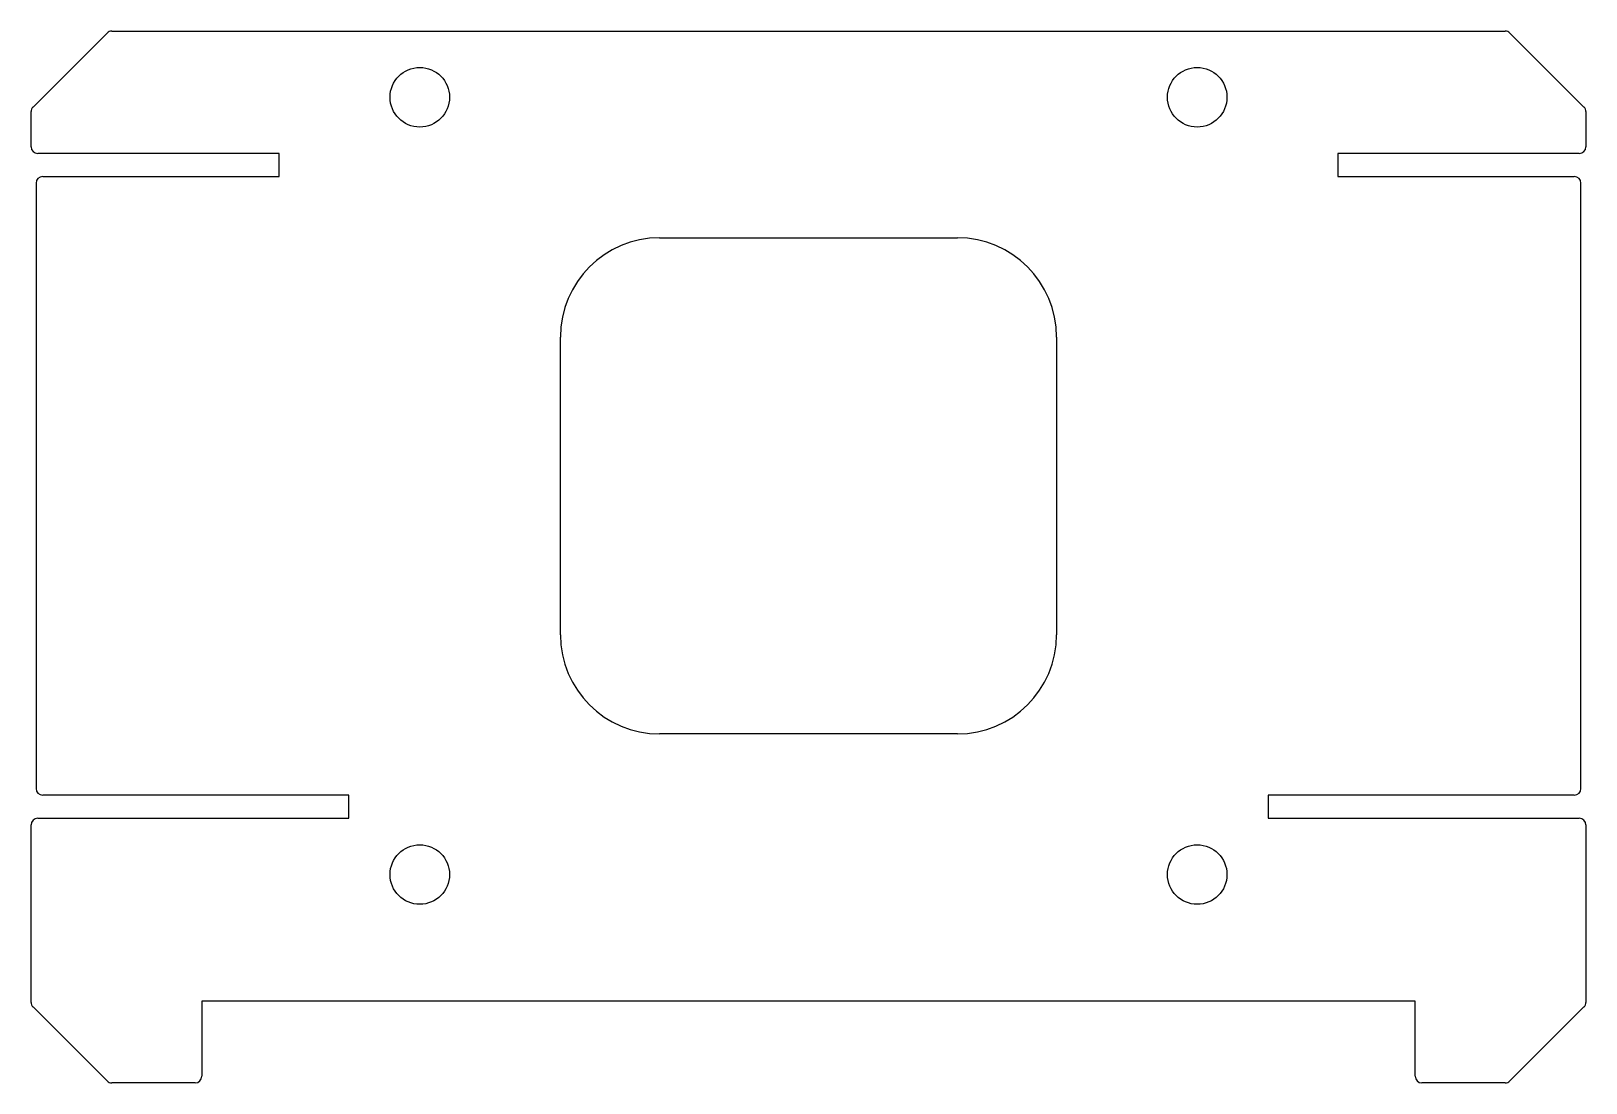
# Model space of a CAD drawing. Header units: millimetres. Extents: x -235 to 235, y -181 to 138.
import ezdxf

# ---------------------------------------------------------------- set-up
doc = ezdxf.new("R2010")
doc.units = ezdxf.units.MM

msp = doc.modelspace()

# ---------------------------------------------------------------- linework, layer by layer
at = {"color": 7, "linetype": 'Continuous', "lineweight": 25}
for p, q in [((-234.41, 114.55), (-212.05, 136.91)), ((-210.64, 137.5), (210.64, 137.5)), ((212.05, 136.91), (234.41, 114.55)), ((-235, 102.5), (-235, 113.14)), ((235, 113.14), (235, 102.5)), ((-160, 100.5), (-233, 100.5)), ((-160, 93.5), (-160, 100.5)), ((233, 100.5), (160, 100.5)), ((160, 100.5), (160, 93.5)), ((-233.5, 91.5), (-233.5, -91.5)), ((-231.5, 93.5), (-160, 93.5)), ((160, 93.5), (231.5, 93.5)), ((233.5, -91.5), (233.5, 91.5)), ((-45, 75), (45, 75)), ((-75, -45), (-75, 45)), ((75, 45), (75, -45)), ((45, -75), (-45, -75)), ((-139, -93.5), (-231.5, -93.5)), ((-139, -100.5), (-139, -93.5)), ((231.5, -93.5), (139, -93.5)), ((139, -93.5), (139, -100.5)), ((-235, -156.14), (-235, -102.5)), ((-233, -100.5), (-139, -100.5)), ((139, -100.5), (233, -100.5)), ((235, -102.5), (235, -156.14)), ((-212.05, -179.91), (-234.41, -157.55)), ((183.4, -155.8), (-183.4, -155.8)), ((-183.4, -155.8), (-183.4, -178.5)), ((183.4, -178.5), (183.4, -155.8)), ((234.41, -157.55), (212.05, -179.91)), ((-185.4, -180.5), (-210.64, -180.5)), ((210.64, -180.5), (185.4, -180.5))]:
    msp.add_line(p, q, dxfattribs=at)
for centre in [(-117.5, 117.5), (117.5, 117.5), (-117.5, -117.5), (117.5, -117.5)]:
    msp.add_circle(centre, 9, dxfattribs=at)
for centre, radius, start, end in [((-210.64, 135.5), 2, 90, 135), ((210.64, 135.5), 2, 45, 90), ((-233, 113.14), 2, 135, 180), ((233, 113.14), 2, 0, 45), ((-233, 102.5), 2, 180, 270), ((233, 102.5), 2, 270, 0), ((-231.5, 91.5), 2, 90, 180), ((231.5, 91.5), 2, 0, 90), ((-45, 45), 30, 90, 180), ((45, 45), 30, 0, 90), ((-45, -45), 30, 180, 270), ((45, -45), 30, 270, 0), ((-231.5, -91.5), 2, 180, 270), ((231.5, -91.5), 2, 270, 0), ((-233, -102.5), 2, 90, 180), ((233, -102.5), 2, 0, 90), ((-233, -156.14), 2, 180, 225), ((233, -156.14), 2, 315, 0), ((-185.4, -178.5), 2, 270, 0), ((185.4, -178.5), 2, 180, 270), ((-210.64, -178.5), 2, 225, 270), ((210.64, -178.5), 2, 270, 315)]:
    msp.add_arc(centre, radius, start, end, dxfattribs=at)

doc.saveas('drawing.dxf')
